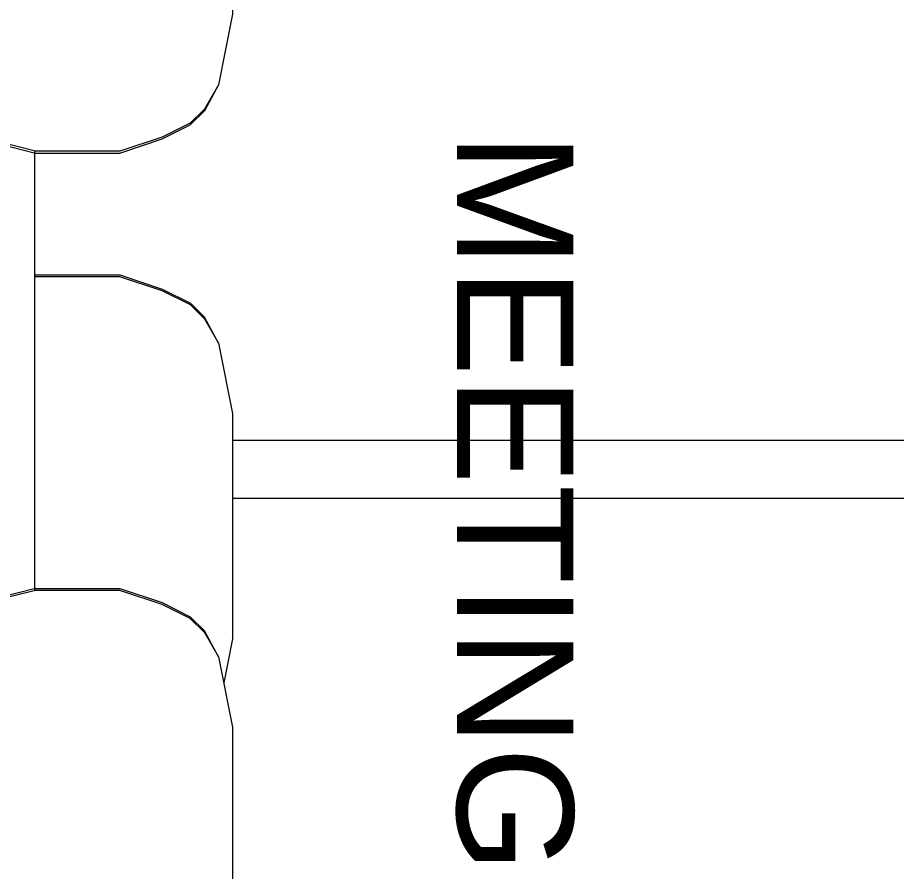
# Model space of a CAD drawing. Extents: x 65572 to 72871, y 30718 to 33858.
# Drawn here: x 67098.39 to 67136.13, y 32270.95 to 32307.62 of the extents above; entities that cross this region are included whole.
import ezdxf

# ---------------------------------------------------------------- set-up
doc = ezdxf.new("R2010")
doc.units = 0
doc.header["$LTSCALE"] = 0.5
doc.header["$MEASUREMENT"] = 0
doc.layers.get('0').update_dxf_attribs({"color": 20, "linetype": 'CONTINUOUS'})
doc.layers.add('_KTI_CONTROL', color=7, linetype='CONTINUOUS')
for name, color, linetype, lineweight in [('Annotations', 40, 'CONTINUOUS', 5), ('Layout', 154, 'CONTINUOUS', 5), ('Viewed', 150, 'CONTINUOUS', 9)]:
    doc.layers.add(name, color=color, linetype=linetype, lineweight=lineweight)
doc.styles.get("Standard").update_dxf_attribs({"font": 'arial.ttf'})

# ---------------------------------------------------------------- blocks, each defined once
blk = doc.blocks.new('12fstg01')
at = {"color": 0, "linetype": 'ByBlock'}
for p, q in [((-0.1651, 0.78624), (-0.10158, 0.79897)), ((-0.10158, 0.79897), (0.10158, 0.79897)), ((0.10158, 0.79897), (0.1651, 0.78624)), ((-0.1651, 0.78624), (-0.18876, 0.7736)), ((-0.1871, 0.7736), (-0.1651, 0.78624)), ((0.1651, 0.78624), (0.1871, 0.7736)), ((0.1651, 0.78624), (0.18862, 0.7736)), ((-0.20136, 0.76086), (-0.18876, 0.7736)), ((-0.1871, 0.7736), (-0.19983, 0.76086)), ((-0.18876, 0.7736), (-0.1871, 0.7736)), ((0.1871, 0.7736), (0.18862, 0.7736)), ((0.1871, 0.7736), (0.19983, 0.76086)), ((0.18862, 0.7736), (0.20136, 0.76086)), ((-0.21409, 0.73549), (-0.20136, 0.76086)), ((-0.19983, 0.76086), (-0.21257, 0.73549)), ((0.19983, 0.76086), (0.21243, 0.73549)), ((0.21409, 0.73549), (0.20136, 0.76086)), ((-0.22682, 0.69739), (-0.21409, 0.73549)), ((-0.21257, 0.73549), (-0.22516, 0.69739)), ((0.21243, 0.73549), (0.22516, 0.69739)), ((0.22682, 0.69739), (0.21409, 0.73549)), ((-0.22682, 0.62118), (-0.22682, 0.69739)), ((-0.22516, 0.69739), (-0.22516, 0.62118)), ((0.22516, 0.69739), (0.22516, 0.62118)), ((0.22682, 0.62118), (0.22682, 0.69739)), ((-0.22682, 0.62118), (-0.21409, 0.57035)), ((-0.22516, 0.62118), (-0.21257, 0.57035)), ((0.22516, 0.62118), (0.21243, 0.57035)), ((0.21409, 0.57035), (0.22682, 0.62118)), ((-0.20136, 0.54498), (-0.21409, 0.57035)), ((-0.21257, 0.57035), (-0.19983, 0.54498)), ((0.21243, 0.57035), (0.19983, 0.54498)), ((0.20136, 0.54498), (0.21409, 0.57035)), ((-0.20136, 0.54498), (-0.18876, 0.53225)), ((-0.19983, 0.54498), (-0.1871, 0.53225)), ((0.19983, 0.54498), (0.1871, 0.53225)), ((0.18862, 0.53225), (0.20136, 0.54498)), ((-0.18876, 0.53225), (-0.1871, 0.53225)), ((-0.1871, 0.53225), (-0.1651, 0.51961)), ((0.1651, 0.51961), (0.1871, 0.53225)), ((0.1871, 0.53225), (0.18862, 0.53225)), ((-0.1651, 0.51961), (0.1651, 0.51961)), ((-0.03806, 0.4434), (-0.03806, 0.51961)), ((0.03806, 0.51961), (0.03806, 0.4434)), ((-0.24135, 0.43067), (-0.19056, 0.45604)), ((-0.19056, 0.45604), (-0.07625, 0.4434)), ((0.07611, 0.4434), (0.19042, 0.45604)), ((0.19042, 0.45604), (0.24135, 0.43067)), ((-0.07625, 0.4434), (0.07611, 0.4434)), ((-0.25408, 0.41812), (-0.24135, 0.43067)), ((0.24135, 0.43067), (0.25394, 0.41812)), ((-0.22862, 0.39469), (-0.25408, 0.41812)), ((0.25394, 0.41812), (0.22862, 0.39469)), ((0.22862, 0.39469), (-0.22862, 0.39469)), ((-0.03806, 0.37983), (-0.03806, 0.39469)), ((-0.02546, 0.24015), (-0.02546, 0.39256)), ((-0.02546, 0.39256), (0.02533, 0.39256)), ((0.02533, 0.39256), (0.02533, 0.24015)), ((0.03806, 0.39469), (0.03806, 0.37983)), ((-0.02546, 0.37983), (-0.03806, 0.37983)), ((0.03806, 0.37983), (0.02533, 0.37983)), ((-0.03806, 0.24015), (0.03806, 0.24015)), ((-0.03806, 0.149), (-0.03806, 0.24015)), ((-0.02699, 0.08885), (-0.02699, 0.24015)), ((0.02699, 0.08885), (0.02699, 0.24015)), ((0.03806, 0.24015), (0.03806, 0.14891)), ((-0.25367, 0.1132), (-0.03681, 0.14918)), ((0.03515, 0.14937), (0.25367, 0.1132)), ((-0.25367, 0.0751), (-0.25367, 0.1132)), ((0.25367, 0.1132), (0.25367, 0.0751)), ((-0.02463, 0.08728), (-0.25367, 0.0751)), ((0, 0.0751), (-0.02463, 0.08728)), ((0.02436, 0.08728), (0, 0.0751)), ((0.25367, 0.0751), (0.02436, 0.08728)), ((-0.02131, 0.08562), (-0.1568, 0.0751)), ((-0.1568, 0.0751), (-0.1568, 0.08017)), ((0.02104, 0.08562), (0.1568, 0.0751)), ((0.1568, 0.0751), (0.1568, 0.08017)), ((-0.27747, 0.056), (-0.25256, 0.07399)), ((-0.25256, 0.07399), (-0.20648, 0.07399)), ((-0.20648, 0.07399), (-0.18157, 0.056)), ((-0.16399, 0.07399), (-0.18766, 0.06034)), ((-0.11971, 0.07399), (-0.16399, 0.07399)), ((-0.11971, 0.07399), (-0.08857, 0.056)), ((-0.03806, 0.056), (-0.01273, 0.07399)), ((-0.01273, 0.07399), (0.01273, 0.07399)), ((0.01273, 0.07399), (0.03806, 0.056)), ((0.08857, 0.056), (0.11971, 0.07399)), ((0.11971, 0.07399), (0.16399, 0.07399)), ((0.16399, 0.07399), (0.18738, 0.06034)), ((0.18143, 0.056), (0.20634, 0.07399)), ((0.20634, 0.07399), (0.25256, 0.07399)), ((0.25256, 0.07399), (0.27747, 0.056)), ((-0.27747, 0.0179), (-0.27747, 0.056)), ((-0.18157, 0.056), (-0.18157, 0.0179)), ((-0.08857, 0.0179), (-0.08857, 0.056)), ((-0.03806, 0.056), (-0.03806, 0.0179)), ((0.03806, 0.056), (0.03806, 0.0179)), ((0.08857, 0.0179), (0.08857, 0.056)), ((0.18143, 0.0179), (0.18143, 0.056)), ((0.27747, 0.0179), (0.27747, 0.056)), ((-0.25256, 0), (-0.27747, 0.0179)), ((-0.18157, 0.0179), (-0.20648, 0)), ((-0.08857, 0.0179), (-0.11971, 0)), ((-0.03806, 0.0179), (-0.01273, 0)), ((0.01273, 0), (0.03806, 0.0179)), ((0.11971, 0), (0.08857, 0.0179)), ((0.20634, 0), (0.18143, 0.0179)), ((0.25256, 0), (0.27747, 0.0179)), ((-0.16399, 0), (-0.18766, 0.01356)), ((0.16399, 0), (0.18738, 0.01347)), ((-0.20648, 0), (-0.25256, 0)), ((-0.11971, 0), (-0.16399, 0)), ((-0.01273, 0), (0.01273, 0)), ((0.11971, 0), (0.16399, 0)), ((0.25256, 0), (0.20634, 0))]:
    blk.add_line(p, q, dxfattribs=at)
at = {"layer": '_KTI_CONTROL'}
blk.add_polyline3d([(0, 0, 0), (0, 0, 0)], dxfattribs=at)
blk.add_polyline3d([(0, 0, 0), (0, 0, 0)], dxfattribs=at)

msp = doc.modelspace()

# ---------------------------------------------------------------- linework, layer by layer
at = {"layer": 'Layout', "linetype": 'ByBlock'}
for p, q in [((67099.164551, 32296.570197), (67099.113696, 32296.55746)), ((67099.164551, 32296.49117), (67099.113696, 32296.478572)), ((67099.164551, 32296.570197), (67102.790987, 32296.570197)), ((67102.790987, 32296.49117), (67099.164551, 32296.49117)), ((67102.790987, 32296.570197), (67104.604206, 32295.964327)), ((67104.604206, 32295.891886), (67102.790987, 32296.49117)), ((67104.604206, 32295.964327), (67105.811554, 32295.358458)), ((67105.811554, 32295.286017), (67104.604206, 32295.891886)), ((67105.811554, 32295.358458), (67106.417424, 32294.759174)), ((67106.417424, 32294.680147), (67105.811554, 32295.286017)), ((67106.417424, 32294.759174), (67106.417424, 32294.680147)), ((67107.018903, 32293.633047), (67106.417424, 32294.759174)), ((67106.417424, 32294.680147), (67107.018903, 32293.633047)), ((67107.018903, 32293.633047), (67107.624773, 32290.610284)), ((67107.624773, 32290.610284), (67107.624773, 32280.942714)), ((67107.624773, 32280.942714), (67107.243387, 32279.039929))]:
    msp.add_line(p, q, dxfattribs=at)
msp.add_lwpolyline([(67099.113696, 32301.896092), (67099.113696, 32283.005433)], dxfattribs=at)
at = {"layer": 'Viewed', "linetype": 'ByBlock'}
for p, q in [((67107.624773, 32289.468035), (67174.620078, 32289.468035)), ((67107.624773, 32289.468035), (67174.620078, 32289.468035)), ((67174.620078, 32286.968035), (67107.624773, 32286.968035)), ((67174.620078, 32286.968035), (67107.624773, 32286.968035))]:
    msp.add_line(p, q, dxfattribs=at)

# ---------------------------------------------------------------- block references
at = {"layer": 'Layout', "linetype": 'ByBlock', "xscale": 47.58705652932135, "yscale": 47.58705652932135, "zscale": 47.58705652932135, "rotation": 270}
for p in [(67069.604263, 32312.598027), (67069.604263, 32272.30336)]:
    msp.add_blockref('12fstg01', p, dxfattribs=at)

# ---------------------------------------------------------------- texts
at = {"layer": 'Annotations', "insert": (67122.261732, 32317.284489), "char_height": 5, "width": 60.99887021, "attachment_point": 1, "rotation": 270}
msp.add_mtext('\\pxqc;MEETING', dxfattribs=at)

doc.saveas('drawing.dxf')
